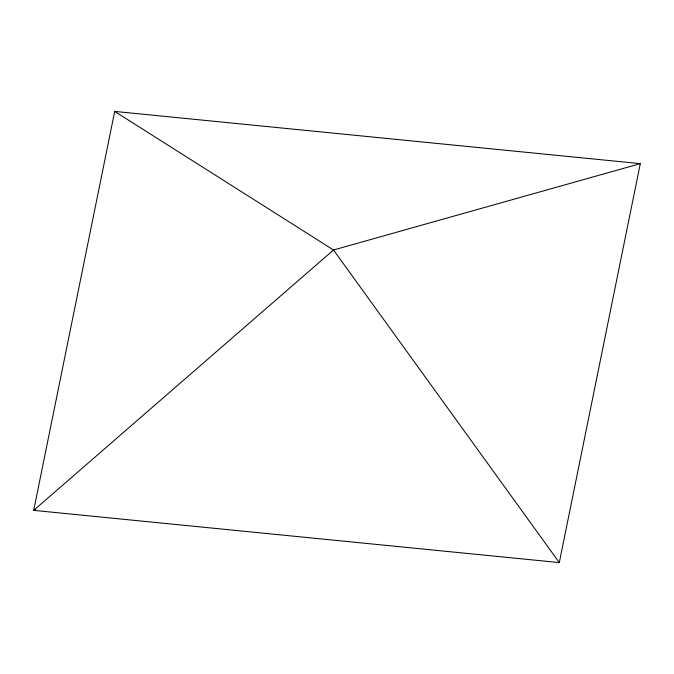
<?xml version="1.0" encoding="UTF-8"?>
<svg xmlns="http://www.w3.org/2000/svg" width="674" height="674" viewBox="0 0 674 674"><rect width="100%" height="100%" fill="white"/><g stroke="black" fill="none" stroke-linecap="round" stroke-linejoin="round"><path stroke-width="1.01" d="M114.698 111.412L33.7 510.361L559.302 562.588L640.3 163.639L114.698 111.412L333.504 249.995L559.302 562.588M640.3 163.639L333.504 249.995L33.7 510.361L35.722 509.788"/></g></svg>
